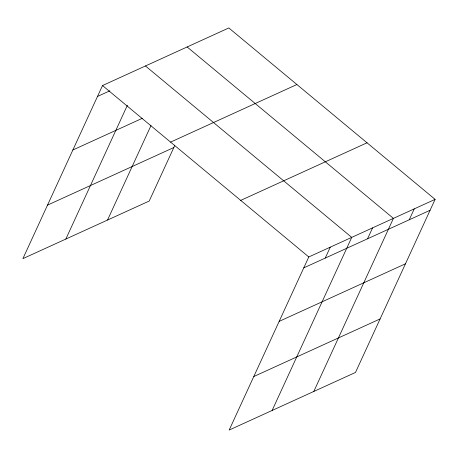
<?xml version="1.0" encoding="UTF-8"?>
<svg xmlns="http://www.w3.org/2000/svg" width="458" height="458" viewBox="0 0 458 458"><rect width="100%" height="100%" fill="white"/><g stroke="black" fill="none" stroke-linecap="round" stroke-linejoin="round"><path stroke-width="0.69" d="M435.1 199.367L308.789 256.955L229.177 430.045L355.488 372.451L435.1 199.367L228.823 27.955L102.512 85.549L22.9 258.633L149.211 201.045L174.71 145.604M65.849 239.053L127.387 105.248M107.527 220.046L151.02 125.498M325.243 258.077L330.264 247.165M272.126 410.46L351.733 237.376L145.455 65.969M367.556 238.784L372.577 227.872M313.804 391.458L393.416 218.374L187.139 46.962M409.24 219.783L414.261 208.871M97.491 96.461L109.857 90.821M72.874 149.978L142.346 118.301M170.582 142.112L296.893 84.524M47.517 205.115L173.828 147.528M240.719 200.392L367.03 142.804M303.769 267.867L430.079 210.279M279.151 321.384L405.467 263.797M253.795 376.528L380.106 318.934M102.512 85.549L308.789 256.955"/></g></svg>
